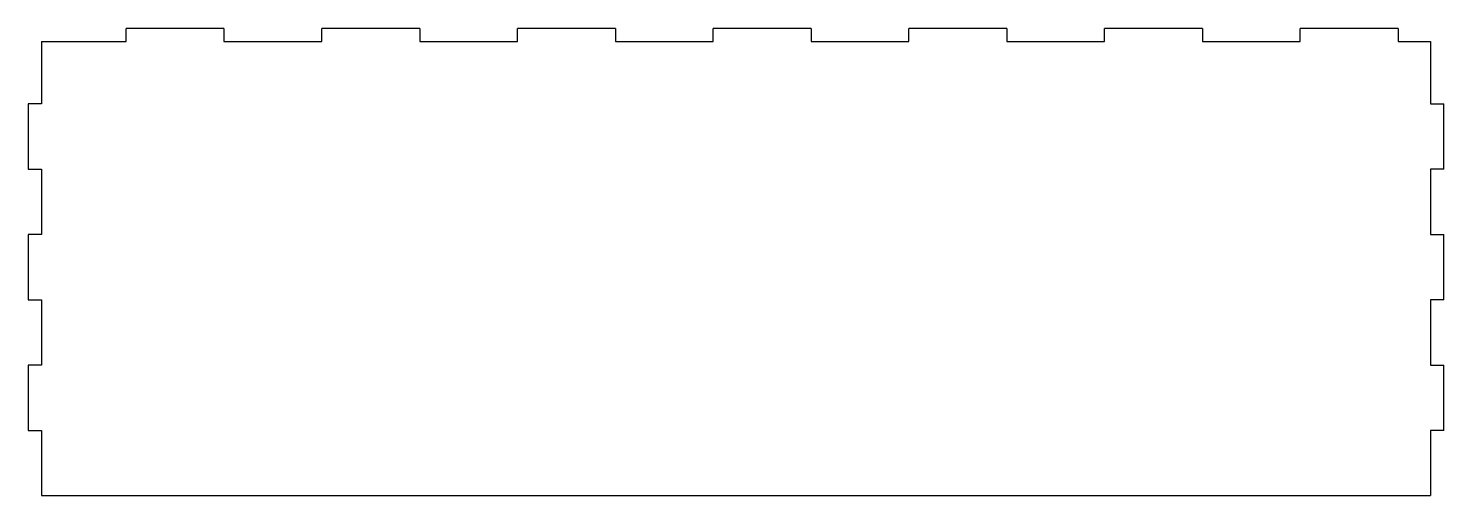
# Model space of a CAD drawing. Header units: inches. Extents: x -5.4 to 5.4, y -1.8 to 1.8.
import ezdxf

# ---------------------------------------------------------------- set-up
doc = ezdxf.new("R2010")
doc.units = ezdxf.units.IN
doc.header["$MEASUREMENT"] = 0

msp = doc.modelspace()

# ---------------------------------------------------------------- linework, layer by layer
at = {"color": 7, "linetype": 'Continuous', "lineweight": 25}
for p, q in [((-4.6748, 1.68875), (-4.6748, 1.78875)), ((-3.9248, 1.78875), (-4.6748, 1.78875)), ((-3.9248, 1.78875), (-3.9248, 1.68875)), ((-3.1748, 1.68875), (-3.1748, 1.78875)), ((-2.4248, 1.78875), (-3.1748, 1.78875)), ((-2.4248, 1.78875), (-2.4248, 1.68875)), ((-1.6748, 1.68875), (-1.6748, 1.78875)), ((-0.9248, 1.78875), (-1.6748, 1.78875)), ((-0.9248, 1.78875), (-0.9248, 1.68875)), ((-0.1748, 1.68875), (-0.1748, 1.78875)), ((0.5752, 1.78875), (-0.1748, 1.78875)), ((0.5752, 1.78875), (0.5752, 1.68875)), ((1.3252, 1.68875), (1.3252, 1.78875)), ((2.0752, 1.78875), (1.3252, 1.78875)), ((2.0752, 1.78875), (2.0752, 1.68875)), ((2.8252, 1.68875), (2.8252, 1.78875)), ((3.5752, 1.78875), (2.8252, 1.78875)), ((3.5752, 1.78875), (3.5752, 1.68875)), ((4.3252, 1.68875), (4.3252, 1.78875)), ((5.0752, 1.78875), (4.3252, 1.78875)), ((5.0752, 1.78875), (5.0752, 1.68875)), ((-5.3248, 1.68875), (-5.3248, 1.21125)), ((-5.3248, 1.68875), (-4.6748, 1.68875)), ((-3.9248, 1.68875), (-3.1748, 1.68875)), ((-2.4248, 1.68875), (-1.6748, 1.68875)), ((-0.9248, 1.68875), (-0.1748, 1.68875)), ((0.5752, 1.68875), (1.3252, 1.68875)), ((2.0752, 1.68875), (2.8252, 1.68875)), ((3.5752, 1.68875), (4.3252, 1.68875)), ((5.0752, 1.68875), (5.3248, 1.68875)), ((5.3248, 1.68875), (5.3248, 1.21125)), ((-5.3248, 1.21125), (-5.4248, 1.21125)), ((-5.4248, 1.21125), (-5.4248, 0.71125)), ((5.3248, 1.21125), (5.4248, 1.21125)), ((5.4248, 0.71125), (5.4248, 1.21125)), ((-5.4248, 0.71125), (-5.3248, 0.71125)), ((-5.3248, 0.71125), (-5.3248, 0.21125)), ((5.4248, 0.71125), (5.3248, 0.71125)), ((5.3248, 0.71125), (5.3248, 0.21125)), ((-5.3248, 0.21125), (-5.4248, 0.21125)), ((-5.4248, 0.21125), (-5.4248, -0.28875)), ((5.3248, 0.21125), (5.4248, 0.21125)), ((5.4248, -0.28875), (5.4248, 0.21125)), ((-5.4248, -0.28875), (-5.3248, -0.28875)), ((-5.3248, -0.28875), (-5.3248, -0.78875)), ((5.4248, -0.28875), (5.3248, -0.28875)), ((5.3248, -0.28875), (5.3248, -0.78875)), ((-5.3248, -0.78875), (-5.4248, -0.78875)), ((-5.4248, -0.78875), (-5.4248, -1.28875)), ((5.3248, -0.78875), (5.4248, -0.78875)), ((5.4248, -1.28875), (5.4248, -0.78875)), ((-5.4248, -1.28875), (-5.3248, -1.28875)), ((-5.3248, -1.28875), (-5.3248, -1.78875)), ((5.4248, -1.28875), (5.3248, -1.28875)), ((5.3248, -1.28875), (5.3248, -1.78875)), ((-5.3248, -1.78875), (5.3248, -1.78875))]:
    msp.add_line(p, q, dxfattribs=at)

doc.saveas('drawing.dxf')
